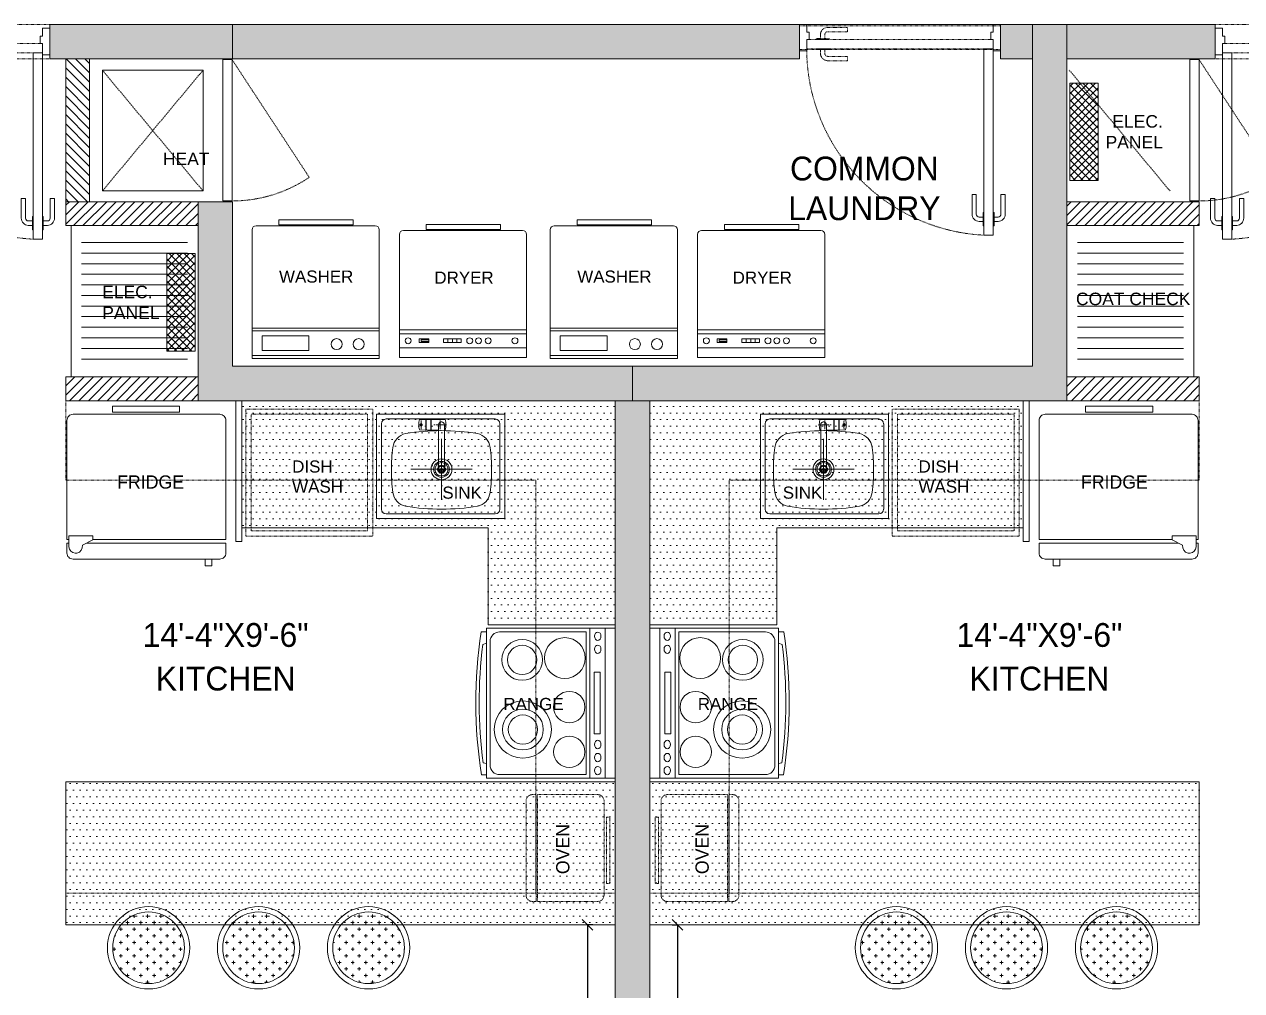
# Model space of a CAD drawing. Header units: inches. Extents: x 18646 to 39869, y 2287 to 7833.
# Drawn here: x 22294.9 to 22524.7, y 3970.6 to 4153.1 of the extents above; entities that cross this region are included whole.
import ezdxf

# ---------------------------------------------------------------- set-up
doc = ezdxf.new("R2010")
doc.units = ezdxf.units.IN
doc.header["$LTSCALE"] = 1.5
doc.header["$MEASUREMENT"] = 0
doc.header["$PDMODE"] = 3
doc.header["$PDSIZE"] = 4
doc.linetypes.add('HIDDEN', pattern=[0.375, 0.25, -0.125])
for name, color, linetype in [('A-WALL', 4, 'Continuous'), ('A-WALL-EXTR', 2, 'Continuous'), ('I-FNSH-DIMS', 7, 'Continuous'), ('I-FURN', 7, 'Continuous'), ('I-Furn Text', 7, 'Continuous'), ('TTEXT', 7, 'Continuous')]:
    doc.layers.add(name, color=color, linetype=linetype)
for name, color, linetype, lineweight in [('I-DOOR', 6, 'Continuous', 20), ('I-FIXTURE', 7, 'Continuous', 5), ('l-FIXTURE', 7, 'Continuous', 5)]:
    doc.layers.add(name, color=color, linetype=linetype, lineweight=lineweight)
doc.styles.add('1 by 8 new', font='GOTHIC.TTF', dxfattribs={"height": 4.5})
doc.styles.add('3 by 16', font='GOTHIC.TTF', dxfattribs={"height": 4})
doc.styles.add('A-ARCH-B01FL$0$Annotative', font='arial.ttf')
doc.dimstyles.new('3 by 16', dxfattribs={"dimtxt": 4, "dimasz": 2, "dimexe": 0.18, "dimexo": 0.0625, "dimgap": 0.09, "dimtad": 0, "dimtoh": 1, "dimdec": 0, "dimzin": 0, "dimdsep": 46, "dimlunit": 4, "dimtxsty": '3 by 16', "dimblk": 'OBLIQUE', "dimcen": 0.09, "dimclrd": 256, "dimclrt": 256, "dimadec": 0, "dimazin": 0, "dimtfac": 1, "dimtdec": 0, "dimtofl": 0, "dimtmove": 0, "dimatfit": 3, "dimldrblk": 'OBLIQUE', "dimfxl": 1, "dimfxlon": 1, "dimtolj": 1, "dimtzin": 0, "dimlwd": -1, "dimarcsym": 0})
pattern_1 = [(360, (21639.8196, 8333.911), (5e-16, 2), [])]
pattern_2 = [(0, (18048.5639, 3477.2102), (0.625, 1.25), [0, -1.25])]
pattern_3 = [(0, (18051.8749, 3477.2102), (0.625, 1.25), [0, -1.25])]
pattern_4 = [(0, (2045.3332, 2212.2083), (1.25, 1.25), [0.625, -1.875]), (90, (2045.6457, 2211.8958), (-1.25, 1.25), [0.625, -1.875])]
pattern_5 = [(225, (3306.2048, -44.25), (0.88388348, -0.88388348), [])]
pattern_6 = [(225, (3306.2048, -11.1673), (0.88388348, -0.88388348), [])]

# ---------------------------------------------------------------- blocks, each defined once
blk = doc.blocks.new('D2')
at = {"layer": 'A-WALL-EXTR', "color": 8, "linetype": 'HIDDEN', "lineweight": 5, "ltscale": 0.1, "transparency": 33554636}
for points in [[(0.35, 32.35), (0.35, 34.84), (0.2, 34.84), (0.2, 32.35)], [(2.1, 1.39), (2.1, 36.61), (0.35, 36.61), (0.35, 1.39)], [(2.1, 32.35), (2.1, 34.84), (2.25, 34.84), (2.25, 32.35)]]:
    blk.add_lwpolyline(points, close=True, dxfattribs=at)
for points in [[(0.2, 33.19), (-0.58, 33.19, 0.414214), (-1.1, 32.67), (-1.1, 28.92), (-1.92, 28.92), (-1.92, 32.67, -0.414214), (-0.58, 34), (0.2, 34)], [(2.25, 33.19), (3.02, 33.19, -0.414214), (3.54, 32.67), (3.54, 28.92), (4.36, 28.92), (4.36, 32.67, 0.414214), (3.02, 34), (2.25, 34)]]:
    blk.add_lwpolyline(points, format="xyb", dxfattribs=at)
blk.add_arc((2.07, 1.31), 35.3, 2.9704, 89.9487, dxfattribs=at)
at = {"layer": 'I-DOOR', "color": 6, "lineweight": 5, "transparency": 33554636}
for points in [[(0.35, 36.61), (0.35, 36.14), (-1.01, 36.14), (-1.01, 36.61), (-2.5, 36.61), (-2.5, 38), (2.5, 38), (2.5, 36.61)], [(2.1, 1.39), (37.31, 1.39), (37.31, 3.14), (2.1, 3.14)], [(33.05, 3.14), (35.54, 3.14), (35.54, 3.29), (33.05, 3.29)], [(0.35, 1.39), (0.35, 1.86), (-1.01, 1.86), (-1.01, 1.39), (-2.5, 1.39), (-2.5, 0), (2.5, 0), (2.5, 1.39)], [(33.05, 1.39), (35.54, 1.39), (35.54, 1.24), (33.05, 1.24)]]:
    blk.add_lwpolyline(points, close=True, dxfattribs=at)
for points in [[(33.89, 3.29), (33.89, 4.07, 0.414214), (33.37, 4.59), (29.63, 4.59), (29.63, 5.4), (33.37, 5.4, -0.414214), (34.71, 4.07), (34.71, 3.29)], [(33.89, 1.24), (33.89, 0.46, -0.414214), (33.37, -0.05), (29.63, -0.05), (29.63, -0.87), (33.37, -0.87, 0.414214), (34.71, 0.46), (34.71, 1.24)]]:
    blk.add_lwpolyline(points, format="xyb", dxfattribs=at)
blk = doc.blocks.new('range')
at = {"layer": 'I-FIXTURE', "lineweight": 5}
for points in [[(-15, 0), (15, 0), (15, -2.04), (-15, -2.04)], [(-15, -2.04), (15, -2.04), (15, -5.11), (-15, -5.11)], [(-15, -25.76), (15, -25.76), (15, -5.11), (-15, -5.11)]]:
    blk.add_lwpolyline(points, close=True, dxfattribs=at)
at = {"layer": 'I-FIXTURE', "color": 8, "lineweight": 5}
blk.add_lwpolyline([(-6.21, -3.03), (6.11, -3.03), (6.11, -4.23), (-6.21, -4.23)], close=True, dxfattribs=at)
at = {"layer": 'I-FIXTURE', "lineweight": 5}
blk.add_lwpolyline([(-12.36, -25.02), (12.36, -25.02, 0.414214), (14.26, -23.12), (14.26, -5.85), (-14.26, -5.85), (-14.26, -23.12, 0.414214)], format="xyb", close=True, dxfattribs=at)
for points in [[(-14.26, -25.76), (-14.27, -26.83, 0.076117), (14.3, -26.74, -0.006797), (14.3, -25.76, -1.314356)], [(-12, -25.76), (-11.78, -26.49, 0.063439), (11.91, -26.41), (12.07, -25.76)]]:
    blk.add_lwpolyline(points, format="xyb", dxfattribs=at)
at = {"layer": 'I-FIXTURE', "color": 8, "lineweight": 5}
for centre, radius in [((-9.04, -10.08), 4.08), ((0.76, -9.2), 3.14), ((9.71, -9.2), 3.14), ((-8.68, -18.61), 4.08), ((5.25, -18.47), 5.72), ((5.25, -18.47), 4.08), ((-8.68, -18.61), 2.93), ((5.25, -18.47), 2.93)]:
    blk.add_circle(centre, radius, dxfattribs=at)
for centre in [(-13.41, -3.51), (-10.81, -3.51)]:
    blk.add_ellipse(centre, major_axis=(-0.834, 0), ratio=0.773413, dxfattribs=at)
at = {"layer": 'I-FIXTURE', "color": 8, "lineweight": 5, "extrusion": (0, 0, -1)}
for centre in [(8.24, -3.51), (10.84, -3.51), (13.45, -3.51)]:
    blk.add_ellipse(centre, major_axis=(0.834, 0), ratio=0.773413, dxfattribs=at)
blk = doc.blocks.new('_Oblique')
at = {"color": 0, "linetype": 'ByBlock', "lineweight": -2}
blk.add_line((-0.5, -0.5), (0.5, 0.5), dxfattribs=at)
blk = doc.blocks.new('*D146')
at = {"layer": 'Defpoints', "color": 0, "lineweight": 5, "transparency": 16777216}
for p in [(22401.25, 3983.04), (22406.48, 3983.04), (22406.48, 3847.62)]:
    blk.add_point(p, dxfattribs=at)
at = {"layer": 'I-FNSH-DIMS', "color": 0, "lineweight": -2, "transparency": 16777216}
for p, q in [((22402.25, 3983.04), (22401.07, 3983.04)), ((22402.25, 3847.62), (22401.07, 3847.62))]:
    blk.add_line(p, q, dxfattribs=at)
at = {"layer": 'I-FNSH-DIMS', "transparency": 16777216}
for p, q in [((22401.25, 3983.04), (22401.25, 3921.93)), ((22401.25, 3847.62), (22401.25, 3908.74))]:
    blk.add_line(p, q, dxfattribs=at)
at = {"layer": 'I-FNSH-DIMS', "transparency": 16777216, "xscale": 2, "yscale": 2, "zscale": 2}
for p, rotation in [((22401.25, 3983.04), 90), ((22401.25, 3847.62), 270)]:
    blk.add_blockref('_Oblique', p, dxfattribs=dict(at, rotation=rotation))
at = {"layer": 'I-FNSH-DIMS', "lineweight": 5, "transparency": 16777216, "insert": (22401.25, 3915.33), "char_height": 4, "attachment_point": 5, "rotation": 90, "style": '3 by 16'}
blk.add_mtext('\\A1;11\'-3"', dxfattribs=at)
blk = doc.blocks.new('*D150')
at = {"layer": 'Defpoints', "color": 0, "lineweight": 5, "transparency": 16777216}
for p in [(22412.98, 3983.04), (22418.21, 3983.04), (22412.98, 3847.62)]:
    blk.add_point(p, dxfattribs=at)
at = {"layer": 'I-FNSH-DIMS', "color": 0, "lineweight": -2, "transparency": 16777216}
for p, q in [((22417.21, 3983.04), (22418.39, 3983.04)), ((22417.21, 3847.62), (22418.39, 3847.62))]:
    blk.add_line(p, q, dxfattribs=at)
at = {"layer": 'I-FNSH-DIMS', "transparency": 16777216}
for p, q in [((22418.21, 3983.04), (22418.21, 3921.93)), ((22418.21, 3847.62), (22418.21, 3908.74))]:
    blk.add_line(p, q, dxfattribs=at)
at = {"layer": 'I-FNSH-DIMS', "transparency": 16777216, "xscale": 2, "yscale": 2, "zscale": 2}
for p, rotation in [((22418.21, 3983.04), 90), ((22418.21, 3847.62), 270)]:
    blk.add_blockref('_Oblique', p, dxfattribs=dict(at, rotation=rotation))
at = {"layer": 'I-FNSH-DIMS', "lineweight": 5, "transparency": 16777216, "insert": (22418.21, 3915.33), "char_height": 4, "attachment_point": 5, "rotation": 90, "style": '3 by 16'}
blk.add_mtext('\\A1;11\'-3"', dxfattribs=at)
blk = doc.blocks.new('ws')
at = {"layer": 'l-FIXTURE', "lineweight": 5}
for p, q in [((-12, -24.29), (-12, 0)), ((-12, 0), (12, 0)), ((12, 0), (12, -24.29)), ((-12, -0.52), (12, -0.52)), ((-10.12, -1.48), (-1.25, -1.48)), ((-10.12, -4.26), (-10.12, -1.48)), ((-1.25, -1.48), (-1.25, -4.26)), ((-1.25, -4.26), (-10.12, -4.26)), ((-12, -5.22), (12, -5.22)), ((-12, -5.74), (12, -5.74)), ((-11.25, -25.04), (11.25, -25.04))]:
    blk.add_line(p, q, dxfattribs=at)
blk.add_lwpolyline([(-6.93, -25.23), (7.11, -25.23), (7.11, -26.18), (-6.93, -26.18)], close=True, dxfattribs=at)
for centre in [(3.97, -2.69), (8.14, -2.69)]:
    blk.add_circle(centre, 1.04, dxfattribs=at)
for centre, start, end in [((-11.25, -24.29), 180, 270), ((11.25, -24.29), 270, 0)]:
    blk.add_arc(centre, 0.751, start, end, dxfattribs=at)
blk = doc.blocks.new('dr')
at = {"layer": 'l-FIXTURE', "lineweight": 5}
for p, q in [((-12, 0), (-12, -23.25)), ((-12, 0), (12, 0)), ((12, 0), (12, -23.25)), ((-12, -1.84), (12, -1.84)), ((-12, -4.47), (12, -4.47)), ((-7.91, -3.35), (-7.91, -3)), ((-7.91, -3), (-6.46, -3)), ((-6.46, -3.35), (-7.91, -3.35)), ((-6.46, -3), (-6.46, -3.35)), ((-3.65, -3.54), (-3.65, -2.81)), ((-3.65, -2.81), (-0.35, -2.81)), ((-0.35, -3.54), (-3.65, -3.54)), ((-2.84, -3.54), (-2.84, -2.81)), ((-1.97, -3.54), (-1.97, -2.81)), ((-1.16, -3.54), (-1.16, -2.81)), ((-0.35, -2.81), (-0.35, -3.54)), ((-12, -5.22), (12, -5.22)), ((-11.25, -24), (11.25, -24))]:
    blk.add_line(p, q, dxfattribs=at)
for points in [[(-8.29, -2.81), (-6.46, -2.81), (-6.46, -3.54), (-8.29, -3.54)], [(-6.93, -24.18), (7.11, -24.18), (7.11, -25.14), (-6.93, -25.14)]]:
    blk.add_lwpolyline(points, close=True, dxfattribs=at)
for centre in [(-10.35, -3.15), (1.27, -3.15), (2.94, -3.15), (4.76, -3.15), (9.82, -3.15)]:
    blk.add_circle(centre, 0.563, dxfattribs=at)
for centre, start, end in [((-11.25, -23.25), 180, 270), ((11.25, -23.25), 270, 0)]:
    blk.add_arc(centre, 0.751, start, end, dxfattribs=at)

msp = doc.modelspace()

# ---------------------------------------------------------------- hatches: boundary and pattern name
at = {"layer": 'A-WALL', "lineweight": 5, "transparency": 33554636}
h = msp.add_hatch(color=8, dxfattribs=at)
h.dxf.hatch_style = 1
h.paths.add_polyline_path([(22334.23, 4146.62), (22299.73, 4146.62), (22299.73, 4153.12), (22334.23, 4153.12)])
h = msp.add_hatch(color=8, dxfattribs=at)
h.dxf.hatch_style = 1
h.paths.add_polyline_path([(22441.23, 4146.62), (22334.23, 4146.62), (22334.23, 4153.12), (22441.23, 4153.12)])
h = msp.add_hatch(color=8, dxfattribs=at)
h.dxf.hatch_style = 1
h.paths.add_polyline_path([(22409.73, 4082.04), (22491.73, 4082.04), (22491.73, 4153.12), (22485.23, 4153.12), (22485.23, 4146.62), (22485.23, 4088.54), (22409.73, 4088.54)])
h = msp.add_hatch(color=8, dxfattribs=at)
h.dxf.hatch_style = 1
h.paths.add_polyline_path([(22485.23, 4146.62), (22479.23, 4146.62), (22479.23, 4153.12), (22485.23, 4153.12)])
h = msp.add_hatch(color=8, dxfattribs=at)
h.dxf.hatch_style = 1
h.paths.add_polyline_path([(22491.73, 4146.62), (22519.73, 4146.62), (22519.73, 4153.12), (22491.73, 4153.12)])
h = msp.add_hatch(dxfattribs=at)
h.set_pattern_fill('ANSI31', color=8, scale=10, angle=90)
h.set_pattern_definition([(135, (18143.3594, 23141.152), (-0.88388348, -0.88388348), [])])
h.paths.add_polyline_path([(22307.23, 4119.62), (22302.73, 4119.62), (22302.73, 4146.62), (22307.23, 4146.62)])
h = msp.add_hatch(dxfattribs=at)
h.set_pattern_fill('ANSI31', color=8, scale=10, angle=180)
h.set_pattern_definition(pattern_5)
h.paths.add_polyline_path([(22327.73, 4119.62), (22327.73, 4115.12), (22302.73, 4115.12), (22302.73, 4119.62)])
h = msp.add_hatch(color=8, dxfattribs=at)
h.dxf.hatch_style = 1
h.paths.add_polyline_path([(22409.73, 4082.04), (22327.73, 4082.04), (22327.73, 4119.62), (22334.23, 4119.62), (22334.23, 4113.12), (22334.23, 4088.54), (22409.73, 4088.54)])
h = msp.add_hatch(dxfattribs=at)
h.set_pattern_fill('ANSI31', color=8, scale=10, angle=180)
h.set_pattern_definition(pattern_5)
h.paths.add_polyline_path([(22491.73, 4119.62), (22491.73, 4115.12), (22516.73, 4115.12), (22516.73, 4119.62)])
h = msp.add_hatch(dxfattribs=at)
h.set_pattern_fill('ANSI31', color=8, scale=10, angle=180)
h.set_pattern_definition(pattern_6)
h.paths.add_polyline_path([(22327.73, 4082.04), (22327.73, 4086.54), (22302.73, 4086.54), (22302.73, 4082.04)])
h = msp.add_hatch(dxfattribs=at)
h.set_pattern_fill('ANSI31', color=8, scale=10, angle=180)
h.set_pattern_definition(pattern_6)
h.paths.add_polyline_path([(22491.73, 4082.04), (22491.73, 4086.54), (22516.73, 4086.54), (22516.73, 4082.04)])
h = msp.add_hatch(color=8, dxfattribs=at)
h.dxf.hatch_style = 1
h.paths.add_polyline_path([(22406.48, 3847.62), (22412.98, 3847.62), (22412.98, 4082.04), (22406.48, 4082.04)])
h = msp.add_hatch(color=8, dxfattribs=at)
h.dxf.hatch_style = 1
h.paths.add_polyline_path([(22412.98, 3847.62), (22406.48, 3847.62), (22406.48, 4082.04), (22412.98, 4082.04)])
at = {"layer": 'A-WALL-EXTR', "linetype": 'HIDDEN', "lineweight": 5, "ltscale": 0.1, "transparency": 33554636}
h = msp.add_hatch(dxfattribs=at)
h.set_pattern_fill('_USER', color=8, angle=45, double=1, pattern_type=0)
h.set_pattern_definition([(45, (19641.3858, 3517.8824), (-0.70710678, 0.70710678), []), (135, (19641.3858, 3517.8824), (-0.70710678, -0.70710678), [])])
h.paths.add_polyline_path([(22497.65, 4142.04), (22492.29, 4142.04), (22492.29, 4123.64), (22497.65, 4123.64)])
h = msp.add_hatch(dxfattribs=at)
h.set_pattern_fill('_USER', color=8, angle=45, double=1, pattern_type=0)
h.set_pattern_definition([(45, (19641.3858, 3485.66), (-0.70710678, 0.70710678), []), (135, (19641.3858, 3485.66), (-0.70710678, -0.70710678), [])])
h.paths.add_polyline_path([(22321.81, 4109.81), (22327.18, 4109.81), (22327.18, 4091.42), (22321.81, 4091.42)])
at = {"layer": 'I-DOOR', "lineweight": 5, "transparency": 33554636}
h = msp.add_hatch(dxfattribs=at)
h.set_pattern_fill('CROSS', color=8, scale=5)
h.set_pattern_definition(pattern_4)
edge = h.paths.add_edge_path()
edge.add_arc((22318.36, 3978.71), 6.77, 0, 360)
h = msp.add_hatch(dxfattribs=at)
h.set_pattern_fill('CROSS', color=8, scale=5)
h.set_pattern_definition(pattern_4)
edge = h.paths.add_edge_path()
edge.add_arc((22339.13, 3978.71), 6.77, 0, 360)
h = msp.add_hatch(dxfattribs=at)
h.set_pattern_fill('CROSS', color=8, scale=5)
h.set_pattern_definition(pattern_4)
edge = h.paths.add_edge_path()
edge.add_arc((22359.9, 3978.71), 6.77, 0, 360)
h = msp.add_hatch(dxfattribs=at)
h.set_pattern_fill('CROSS', color=8, scale=5)
h.set_pattern_definition(pattern_4)
edge = h.paths.add_edge_path()
edge.add_arc((22459.56, 3978.71), 6.77, 0, 360)
h = msp.add_hatch(dxfattribs=at)
h.set_pattern_fill('CROSS', color=8, scale=5)
h.set_pattern_definition(pattern_4)
edge = h.paths.add_edge_path()
edge.add_arc((22480.34, 3978.71), 6.77, 0, 360)
h = msp.add_hatch(dxfattribs=at)
h.set_pattern_fill('CROSS', color=8, scale=5)
h.set_pattern_definition(pattern_4)
edge = h.paths.add_edge_path()
edge.add_arc((22501.11, 3978.71), 6.77, 0, 360)
at = {"layer": 'I-FURN', "lineweight": 5, "transparency": 33554636}
h = msp.add_hatch(dxfattribs=at)
h.set_pattern_fill('_USER', color=8, scale=2, pattern_type=0)
h.set_pattern_definition(pattern_1)
h.paths.add_polyline_path([(22325.73, 4113.84), (22325.73, 4088.12), (22305.73, 4088.12), (22305.73, 4113.84)])
h = msp.add_hatch(dxfattribs=at)
h.set_pattern_fill('_USER', color=8, scale=2, pattern_type=0)
h.set_pattern_definition(pattern_1)
h.paths.add_polyline_path([(22493.73, 4113.84), (22493.73, 4088.12), (22513.73, 4088.12), (22513.73, 4113.84)])
h = msp.add_hatch(dxfattribs=at)
h.set_pattern_fill('DOTS', color=252, scale=20, double=1)
h.set_pattern_definition(pattern_3)
h.paths.add_polyline_path([(22335.99, 4058.04), (22382.48, 4058.04), (22382.48, 4039.73), (22406.48, 4039.73), (22406.48, 4082.04), (22335.99, 4082.04)])
h = msp.add_hatch(dxfattribs=at)
h.set_pattern_fill('DOTS', color=252, scale=20, double=1)
h.set_pattern_definition(pattern_3)
h.paths.add_polyline_path([(22483.48, 4058.04), (22436.98, 4058.04), (22436.98, 4039.73), (22412.98, 4039.73), (22412.98, 4082.04), (22483.48, 4082.04)])
h = msp.add_hatch(dxfattribs=at)
h.set_pattern_fill('DOTS', color=252, scale=20, double=1)
h.set_pattern_definition(pattern_2)
h.paths.add_polyline_path([(22406.48, 4010.04), (22382.48, 4010.04), (22302.73, 4010.04), (22302.73, 3983.04), (22406.48, 3983.04)])
h = msp.add_hatch(dxfattribs=at)
h.set_pattern_fill('DOTS', color=252, scale=20, double=1)
h.set_pattern_definition(pattern_2)
h.paths.add_polyline_path([(22412.98, 4010.04), (22436.98, 4010.04), (22516.73, 4010.04), (22516.73, 3983.04), (22412.98, 3983.04)])

# ---------------------------------------------------------------- linework, layer by layer
at = {"layer": 'A-WALL', "lineweight": 5, "transparency": 33554636}
for points in [[(22334.23, 4146.62), (22299.73, 4146.62), (22299.73, 4153.12), (22334.23, 4153.12)], [(22441.23, 4146.62), (22334.23, 4146.62), (22334.23, 4153.12), (22441.23, 4153.12)], [(22485.23, 4146.62), (22479.23, 4146.62), (22479.23, 4153.12), (22485.23, 4153.12)], [(22491.73, 4146.62), (22519.73, 4146.62), (22519.73, 4153.12), (22491.73, 4153.12)], [(22307.23, 4119.62), (22302.73, 4119.62), (22302.73, 4146.62), (22307.23, 4146.62)], [(22327.73, 4119.62), (22327.73, 4115.12), (22302.73, 4115.12), (22302.73, 4119.62)], [(22491.73, 4119.62), (22491.73, 4115.12), (22516.73, 4115.12), (22516.73, 4119.62)], [(22327.73, 4082.04), (22327.73, 4086.54), (22302.73, 4086.54), (22302.73, 4082.04)], [(22491.73, 4082.04), (22491.73, 4086.54), (22516.73, 4086.54), (22516.73, 4082.04)], [(22406.48, 3847.62), (22412.98, 3847.62), (22412.98, 4082.04), (22406.48, 4082.04)], [(22412.98, 3847.62), (22406.48, 3847.62), (22406.48, 4082.04), (22412.98, 4082.04)]]:
    msp.add_lwpolyline(points, close=True, dxfattribs=at)
for points in [[(22409.73, 4082.04), (22491.73, 4082.04), (22491.73, 4153.12), (22485.23, 4153.12), (22485.23, 4146.62), (22485.23, 4146.62), (22485.23, 4088.54), (22409.73, 4088.54), (22409.73, 4082.04)], [(22409.73, 4082.04), (22327.73, 4082.04), (22327.73, 4119.62), (22334.23, 4119.62), (22334.23, 4113.12), (22334.23, 4113.12), (22334.23, 4088.54), (22409.73, 4088.54), (22409.73, 4082.04)]]:
    msp.add_lwpolyline(points, dxfattribs=at)
at = {"layer": 'A-WALL-EXTR', "color": 8, "linetype": 'HIDDEN', "lineweight": 5, "ltscale": 0.1, "transparency": 33554636}
for p, q in [((22328.65, 4144.46), (22309.64, 4121.65)), ((22309.64, 4144.46), (22328.65, 4121.65)), ((22492.2, 4144.46), (22511.21, 4121.65)), ((22302.73, 3989.04), (22406.48, 3989.04)), ((22516.73, 3989.04), (22412.98, 3989.04))]:
    msp.add_line(p, q, dxfattribs=at)
for points in [[(22299.73, 4146.62), (22261.73, 4146.62), (22261.73, 4153.12), (22299.73, 4153.12)], [(22519.73, 4146.62), (22557.73, 4146.62), (22557.73, 4153.12), (22519.73, 4153.12)], [(22479.23, 4148.37), (22441.23, 4148.37), (22441.23, 4152.87), (22479.23, 4152.87)], [(22404.83, 4003.39), (22405.47, 4003.39), (22405.47, 3990.85), (22404.83, 3990.85)], [(22414.64, 4003.39), (22413.99, 4003.39), (22413.99, 3990.85), (22414.64, 3990.85)]]:
    msp.add_lwpolyline(points, close=True, dxfattribs=at)
for points in [[(22334.12, 4146.47), (22348.7, 4124.23, -0.149888), (22334.12, 4119.76, -1.014959)], [(22516.69, 4146.47), (22531.26, 4124.23, -0.149888), (22516.69, 4119.76, -1.014959)]]:
    msp.add_lwpolyline(points, format="xyb", dxfattribs=at)
for points in [[(22302.73, 4082.04), (22302.73, 4067.04), (22391.48, 4067.04), (22391.48, 3989.04)], [(22516.73, 4082.04), (22516.73, 4067.04), (22427.98, 4067.04), (22427.98, 3989.04)]]:
    msp.add_lwpolyline(points, dxfattribs=at)
at = {"layer": 'A-WALL-EXTR', "color": 8, "linetype": 'HIDDEN', "lineweight": 5, "ltscale": 0.1, "transparency": 33554636, "elevation": 0}
for points in [[(22336.71, 4056.47), (22336.71, 4080.47), (22360.71, 4080.47), (22360.71, 4056.47)], [(22337.71, 4057.47), (22337.71, 4079.47), (22359.71, 4079.47), (22359.71, 4057.47)], [(22482.76, 4056.47), (22482.76, 4080.47), (22458.76, 4080.47), (22458.76, 4056.47)], [(22481.76, 4057.47), (22481.76, 4079.47), (22459.76, 4079.47), (22459.76, 4057.47)]]:
    msp.add_lwpolyline(points, close=True, dxfattribs=at)
at = {"layer": 'A-WALL-EXTR', "color": 8, "linetype": 'HIDDEN', "lineweight": 5, "ltscale": 0.1, "transparency": 33554636}
for points in [[(22391.53, 4007.64), (22390.84, 4007.64, 0.414214), (22389.64, 4006.44), (22389.64, 3988.65, 0.414214), (22390.84, 3987.45), (22391.53, 3987.45)], [(22403.15, 4007.64), (22391.8, 4007.64), (22391.8, 3987.45), (22403.15, 3987.45, 0.414214), (22404.35, 3988.65), (22404.35, 4006.44, 0.414214)], [(22416.32, 4007.64), (22427.66, 4007.64), (22427.66, 3987.45), (22416.32, 3987.45, -0.414214), (22415.12, 3988.65), (22415.12, 4006.44, -0.414214)], [(22427.93, 4007.64), (22428.63, 4007.64, -0.414214), (22429.83, 4006.44), (22429.83, 3988.65, -0.414214), (22428.63, 3987.45), (22427.93, 3987.45)]]:
    msp.add_lwpolyline(points, format="xyb", close=True, dxfattribs=at)
at = {"layer": 'I-DOOR', "lineweight": 5, "transparency": 33554636}
for points in [[(22332.37, 4119.76), (22332.37, 4146.47), (22334.12, 4146.47), (22334.12, 4119.76)], [(22514.94, 4119.76), (22514.94, 4146.47), (22516.69, 4146.47), (22516.69, 4119.76)]]:
    msp.add_lwpolyline(points, close=True, dxfattribs=at)
at = {"layer": 'I-DOOR', "color": 8, "lineweight": 5, "transparency": 33554636}
for centre in [(22318.36, 3978.71), (22339.13, 3978.71), (22359.9, 3978.71), (22459.56, 3978.71), (22480.34, 3978.71), (22501.11, 3978.71)]:
    msp.add_circle(centre, 6.77, dxfattribs=at)
at = {"layer": 'I-FIXTURE', "lineweight": 5, "transparency": 33554636, "elevation": 0}
for points in [[(22324.21, 4079.9), (22324.21, 4081.03), (22311.53, 4081.03), (22311.53, 4079.9)], [(22495.26, 4079.9), (22495.26, 4081.03), (22507.94, 4081.03), (22507.94, 4079.9)]]:
    msp.add_lwpolyline(points, close=True, dxfattribs=at)
at = {"layer": 'I-FNSH-DIMS', "lineweight": 5, "transparency": 33554636}
for points in [[(22441.23, 4153.12), (22485.23, 4153.12)], [(22485.23, 4153.12), (22485.23, 4088.54)], [(22354.73, 4088.54), (22485.23, 4088.54)]]:
    msp.add_lwpolyline(points, dxfattribs=at)
at = {"layer": 'I-FURN', "lineweight": 5, "transparency": 33554636}
for p, q in [((22303.33, 4056.53, 0), (22307.87, 4056.53, 0)), ((22303.33, 4054.46, 0), (22303.33, 4056.53, 0)), ((22307.87, 4056.53, 0), (22307.87, 4055.74, 0)), ((22516.14, 4056.53, 0), (22511.6, 4056.53, 0)), ((22511.6, 4056.53, 0), (22511.6, 4055.74, 0)), ((22516.14, 4054.46, 0), (22516.14, 4056.53, 0)), ((22307.87, 4055.74, 0), (22305.88, 4054.76, 0)), ((22511.6, 4055.74, 0), (22513.59, 4054.76, 0)), ((22304.84, 4053.26, 0), (22304.48, 4053.25, 0)), ((22514.63, 4053.26, 0), (22514.99, 4053.25, 0))]:
    msp.add_line(p, q, dxfattribs=at)
for points in [[(22328.65, 4144.46), (22309.64, 4144.46), (22309.64, 4121.65), (22328.65, 4121.65)], [(22497.65, 4142.04), (22492.29, 4142.04), (22492.29, 4123.64), (22497.65, 4123.64)], [(22327.73, 4115.12), (22327.73, 4086.54), (22303.73, 4086.54), (22303.73, 4115.12)], [(22491.73, 4115.12), (22491.73, 4086.54), (22515.73, 4086.54), (22515.73, 4115.12)], [(22321.81, 4109.81), (22327.18, 4109.81), (22327.18, 4091.42), (22321.81, 4091.42)], [(22334.83, 4082.04), (22335.99, 4082.04), (22335.99, 4055.44), (22334.83, 4055.44)], [(22484.64, 4082.04), (22483.48, 4082.04), (22483.48, 4055.44), (22484.64, 4055.44)], [(22385.6, 4059.76), (22385.6, 4079.48), (22361.42, 4079.48), (22361.42, 4059.76)], [(22433.87, 4059.76), (22433.87, 4079.48), (22458.05, 4079.48), (22458.05, 4059.76)], [(22406.48, 4010.04), (22406.48, 4010.04), (22382.48, 4010.04), (22382.48, 4010.04), (22302.73, 4010.04), (22302.73, 3983.04), (22406.48, 3983.04)], [(22412.98, 4010.04), (22412.98, 4010.04), (22436.98, 4010.04), (22436.98, 4010.04), (22516.73, 4010.04), (22516.73, 3983.04), (22412.98, 3983.04)]]:
    msp.add_lwpolyline(points, close=True, dxfattribs=at)
for points in [[(22335.99, 4058.04), (22382.48, 4058.04), (22382.48, 4039.73), (22406.48, 4039.73), (22406.48, 4082.04), (22335.99, 4082.04), (22335.99, 4058.04)], [(22483.48, 4058.04), (22436.98, 4058.04), (22436.98, 4039.73), (22412.98, 4039.73), (22412.98, 4082.04), (22483.48, 4082.04), (22483.48, 4058.04)]]:
    msp.add_lwpolyline(points, dxfattribs=at)
at = {"layer": 'I-FURN', "lineweight": 5, "transparency": 33554636, "elevation": 0}
for points in [[(22303.33, 4055.85), (22302.95, 4055.85), (22302.95, 4078.32, -0.414214), (22304.1, 4079.47), (22331.81, 4079.47, -0.414214), (22332.95, 4078.32), (22332.95, 4055.85), (22332.95, 4055.85)], [(22516.14, 4055.85), (22516.51, 4055.85), (22516.51, 4078.32, 0.414214), (22515.37, 4079.47), (22487.66, 4079.47, 0.414214), (22486.51, 4078.32), (22486.51, 4055.85), (22486.51, 4055.85)], [(22303.33, 4055.15), (22302.95, 4055.15), (22302.95, 4053.27, 0.414214), (22304.1, 4052.12), (22331.81, 4052.12, 0.414214), (22332.95, 4053.27), (22332.95, 4055.15), (22332.95, 4055.15)], [(22516.14, 4055.15), (22516.51, 4055.15), (22516.51, 4053.27, -0.414214), (22515.37, 4052.12), (22487.66, 4052.12, -0.414214), (22486.51, 4053.27), (22486.51, 4055.15), (22486.51, 4055.15)]]:
    msp.add_lwpolyline(points, format="xyb", dxfattribs=at)
for points in [[(22332.95, 4055.15), (22306.66, 4055.15)], [(22332.95, 4055.85), (22307.87, 4055.85)], [(22486.51, 4055.85), (22511.6, 4055.85)], [(22486.51, 4055.15), (22512.8, 4055.15)]]:
    msp.add_lwpolyline(points, dxfattribs=at)
for points in [[(22329.03, 4050.87), (22329.03, 4052.12), (22330.3, 4052.12), (22330.3, 4050.87)], [(22490.44, 4050.87), (22490.44, 4052.12), (22489.17, 4052.12), (22489.17, 4050.87)]]:
    msp.add_lwpolyline(points, close=True, dxfattribs=at)
at = {"layer": 'I-FURN', "lineweight": 5, "transparency": 33554636}
for centre in [(22318.36, 3978.71), (22339.13, 3978.71), (22359.9, 3978.71), (22459.56, 3978.71), (22480.34, 3978.71), (22501.11, 3978.71)]:
    msp.add_circle(centre, 7.77, dxfattribs=at)
for centre, radius, start, end in [((22304.58, 4054.5, 0), 1.25, 182.0048, 265.1553), ((22304.57, 4054.56, 0), 1.32, 281.5876, 8.8814), ((22514.89, 4054.56, 0), 1.32, 171.1186, 258.4124), ((22514.88, 4054.5, 0), 1.25, 274.8447, 357.9952)]:
    msp.add_arc(centre, radius, start, end, dxfattribs=at)
at = {"layer": 'l-FIXTURE', "lineweight": 5, "transparency": 33554636}
for p, q in [((22361.42, 4079.48), (22385.6, 4079.48)), ((22361.42, 4079.48), (22361.42, 4059.76)), ((22385.6, 4079.48), (22385.6, 4059.76)), ((22458.05, 4079.48), (22433.87, 4079.48)), ((22433.87, 4079.48), (22433.87, 4059.76)), ((22458.05, 4079.48), (22458.05, 4059.76)), ((22362.32, 4077.69), (22362.32, 4061.55)), ((22363.21, 4078.59), (22383.81, 4078.59)), ((22369.53, 4078.48), (22370.6, 4078.49)), ((22370.71, 4078.32), (22370.71, 4078.47)), ((22370.71, 4077.5), (22370.71, 4078.32)), ((22370.71, 4077.49), (22370.71, 4077.5)), ((22370.71, 4076.68), (22370.71, 4077.49)), ((22370.8, 4078.47), (22370.8, 4076.52)), ((22370.82, 4078.49), (22371.68, 4078.5)), ((22371.68, 4078.5), (22371.68, 4076.5)), ((22371.68, 4078.5), (22371.7, 4078.48)), ((22371.7, 4078.48), (22371.7, 4076.52)), ((22371.7, 4076.52), (22371.7, 4078.48)), ((22371.72, 4078.5), (22374.33, 4078.5)), ((22373.13, 4073.5), (22373.13, 4077.5)), ((22374.21, 4077.5), (22374.21, 4073.5)), ((22384.7, 4077.69), (22384.7, 4061.55)), ((22434.76, 4077.69), (22434.76, 4061.55)), ((22456.25, 4078.59), (22435.66, 4078.59)), ((22447.75, 4078.5), (22445.13, 4078.5)), ((22445.26, 4077.5), (22445.26, 4073.5)), ((22446.33, 4073.5), (22446.33, 4077.5)), ((22447.79, 4078.5), (22447.77, 4078.48)), ((22447.77, 4078.48), (22447.77, 4076.52)), ((22447.77, 4076.52), (22447.77, 4078.48)), ((22447.79, 4078.5), (22447.79, 4076.5)), ((22448.64, 4078.49), (22447.79, 4078.5)), ((22448.66, 4078.47), (22448.66, 4076.52)), ((22448.76, 4078.32), (22448.76, 4078.47)), ((22448.76, 4077.5), (22448.76, 4078.32)), ((22448.76, 4077.49), (22448.76, 4077.5)), ((22448.76, 4076.68), (22448.76, 4077.49)), ((22449.94, 4078.48), (22448.87, 4078.49)), ((22457.15, 4077.69), (22457.15, 4061.55)), ((22370.6, 4076.5), (22369.53, 4076.52)), ((22370.71, 4076.53), (22370.71, 4076.68)), ((22371.68, 4076.5), (22370.82, 4076.5)), ((22371.7, 4076.52), (22371.68, 4076.5)), ((22373.13, 4076.5), (22371.72, 4076.5)), ((22374.33, 4076.5), (22374.21, 4076.5)), ((22445.13, 4076.5), (22445.26, 4076.5)), ((22446.33, 4076.5), (22447.75, 4076.5)), ((22447.77, 4076.52), (22447.79, 4076.5)), ((22447.79, 4076.5), (22448.64, 4076.5)), ((22448.76, 4076.53), (22448.76, 4076.68)), ((22448.87, 4076.5), (22449.94, 4076.52)), ((22373.13, 4069.56), (22373.13, 4073.5)), ((22374.21, 4073.5), (22374.21, 4069.56)), ((22445.26, 4073.5), (22445.26, 4069.56)), ((22446.33, 4069.56), (22446.33, 4073.5)), ((22373.13, 4069.4), (22373.13, 4069.56)), ((22373.13, 4069.4), (22373.13, 4069.4)), ((22373.13, 4069.39), (22373.13, 4069.4)), ((22373.13, 4069.14), (22373.13, 4069.39)), ((22373.13, 4069.14), (22373.13, 4069.12)), ((22374.21, 4069.56), (22374.21, 4069.4)), ((22374.21, 4069.4), (22374.21, 4069.4)), ((22374.21, 4069.4), (22374.21, 4069.4)), ((22374.21, 4069.4), (22374.21, 4069.39)), ((22374.21, 4069.14), (22374.21, 4069.39)), ((22374.21, 4069.12), (22374.21, 4069.14)), ((22445.26, 4069.4), (22445.25, 4069.39)), ((22445.25, 4069.14), (22445.25, 4069.39)), ((22445.26, 4069.12), (22445.25, 4069.14)), ((22445.26, 4069.56), (22445.26, 4069.4)), ((22445.26, 4069.4), (22445.26, 4069.4)), ((22445.26, 4069.4), (22445.26, 4069.4)), ((22446.33, 4069.4), (22446.33, 4069.56)), ((22446.33, 4069.4), (22446.33, 4069.4)), ((22446.33, 4069.39), (22446.33, 4069.4)), ((22446.33, 4069.14), (22446.33, 4069.39)), ((22446.33, 4069.14), (22446.33, 4069.12)), ((22361.42, 4059.76), (22385.6, 4059.76)), ((22363.21, 4060.66), (22383.81, 4060.66)), ((22458.05, 4059.76), (22433.87, 4059.76)), ((22456.25, 4060.66), (22435.66, 4060.66))]:
    msp.add_line(p, q, dxfattribs=at)
at = {"layer": 'l-FIXTURE', "color": 8, "lineweight": 5, "transparency": 33554636}
for p, q in [((22369.6, 4077.5), (22369.6, 4077.49)), ((22369.81, 4077.67), (22369.81, 4077.32)), ((22372.46, 4077.5), (22372.25, 4077.5)), ((22372.66, 4077.5), (22374.2, 4077.5)), ((22373.43, 4078.46), (22373.43, 4078.67)), ((22373.43, 4078.27), (22373.43, 4076.73)), ((22374.39, 4077.5), (22374.6, 4077.5)), ((22445.08, 4077.5), (22444.87, 4077.5)), ((22446.81, 4077.5), (22445.27, 4077.5)), ((22446.04, 4078.46), (22446.04, 4078.67)), ((22446.04, 4078.27), (22446.04, 4076.73)), ((22447, 4077.5), (22447.21, 4077.5)), ((22449.66, 4077.67), (22449.66, 4077.32)), ((22449.87, 4077.5), (22449.87, 4077.49)), ((22373.43, 4076.53), (22373.43, 4076.32)), ((22446.04, 4076.53), (22446.04, 4076.32)), ((22373.67, 4063.29), (22373.67, 4074.86)), ((22445.79, 4063.29), (22445.79, 4074.86)), ((22367.89, 4069.08), (22379.45, 4069.08)), ((22451.58, 4069.08), (22440.01, 4069.08))]:
    msp.add_line(p, q, dxfattribs=at)
at = {"layer": 'l-FIXTURE', "lineweight": 5, "transparency": 33554636}
for points in [[(22383.13, 4068.97, -0.035466), (22382.84, 4064.72, -0.319418), (22380.47, 4062.1, -0.039767), (22373.67, 4061.55, -0.039767), (22366.88, 4062.1, -0.319418), (22364.5, 4064.72, -0.035466), (22364.21, 4068.97, -0.035466), (22364.5, 4073.22, -0.319418), (22366.88, 4075.83, -0.039767), (22373.67, 4076.38, -0.039767), (22380.47, 4075.83, -0.319418), (22382.84, 4073.22, -0.035466)], [(22436.34, 4068.97, 0.035466), (22436.62, 4064.72, 0.319418), (22439, 4062.1, 0.039767), (22445.79, 4061.55, 0.039767), (22452.59, 4062.1, 0.319418), (22454.97, 4064.72, 0.035466), (22455.25, 4068.97, 0.035466), (22454.97, 4073.22, 0.319418), (22452.59, 4075.83, 0.039767), (22445.79, 4076.38, 0.039767), (22439, 4075.83, 0.319418), (22436.62, 4073.22, 0.035466)]]:
    msp.add_lwpolyline(points, format="xyb", close=True, dxfattribs=at)
at = {"layer": 'l-FIXTURE', "color": 8, "lineweight": 5, "transparency": 33554636}
for centre, radius in [((22373.67, 4069.08), 1.97), ((22373.67, 4069.08), 1.5), ((22373.67, 4069.08), 1.26), ((22445.79, 4069.08), 1.97), ((22445.79, 4069.08), 1.5), ((22445.79, 4069.08), 1.26), ((22373.02, 4069.23), 0.0925), ((22373.02, 4068.93), 0.0925), ((22373.15, 4069.49), 0.0925), ((22373.15, 4068.66), 0.0925), ((22373.38, 4069.68), 0.0925), ((22373.38, 4068.47), 0.0925), ((22373.67, 4069.08), 0.209), ((22373.67, 4069.75), 0.0925), ((22373.67, 4068.4), 0.0925), ((22373.96, 4069.68), 0.0925), ((22373.96, 4068.47), 0.0925), ((22374.2, 4069.49), 0.0925), ((22374.2, 4068.66), 0.0925), ((22374.33, 4069.23), 0.0925), ((22374.33, 4068.93), 0.0925), ((22445.14, 4069.23), 0.0925), ((22445.14, 4068.93), 0.0925), ((22445.27, 4069.49), 0.0925), ((22445.27, 4068.66), 0.0925), ((22445.5, 4069.68), 0.0925), ((22445.5, 4068.47), 0.0925), ((22445.79, 4069.08), 0.209), ((22445.79, 4069.75), 0.0925), ((22445.79, 4068.4), 0.0925), ((22446.09, 4069.68), 0.0925), ((22446.09, 4068.47), 0.0925), ((22446.32, 4069.49), 0.0925), ((22446.32, 4068.66), 0.0925), ((22446.45, 4069.23), 0.0925), ((22446.45, 4068.93), 0.0925)]:
    msp.add_circle(centre, radius, dxfattribs=at)
at = {"layer": 'l-FIXTURE', "lineweight": 5, "transparency": 33554636}
for centre, radius, start, end in [((22363.21, 4077.69), 0.897, 90, 180), ((22373.23, 4077.5), 3.85, 165.4593, 194.5407), ((22369.53, 4078.46), 0.0192, 91, 165.4593), ((22369.81, 4077.5), 0.192, 89.9998, 180.0009), ((22369.81, 4077.5), 0.192, 179.9992, 270.0004), ((22369.81, 4077.5), 0.173, 89.8989, 179.9893), ((22369.81, 4077.5), 0.173, 180.0109, 270.1009), ((22369.81, 4077.5), 0.192, 359.9992, 90.0004), ((22369.81, 4077.5), 0.173, 0.0109, 90.1009), ((22369.81, 4077.5), 0.173, 269.8989, 359.9893), ((22369.81, 4077.5), 0.192, 269.9998, 0.0009), ((22371.04, 4077.5), 0.962, 104.0519, 110.0534), ((22370.82, 4078.47), 0.0192, 90.5, 180), ((22371.72, 4078.48), 0.0192, 90, 180), ((22373.67, 4077.5), 0.552, 347.3543, 180), ((22373.67, 4077.5), 0.552, 180, 192.3501), ((22373.67, 4077.5), 0.538, 90, 180), ((22373.43, 4077.5), 1.04, 74.3575, 105.6425), ((22373.43, 4077.5), 1.04, 90, 105.6425), ((22373.67, 4077.5), 0.538, 0, 90), ((22374.33, 4078.48), 0.0192, 14.8495, 90), ((22370.64, 4077.5), 3.85, 345.1505, 14.8495), ((22383.81, 4077.69), 0.897, 0, 90), ((22435.66, 4077.69), 0.897, 90, 180), ((22448.83, 4077.5), 3.85, 165.1505, 194.8495), ((22445.13, 4078.48), 0.0192, 90, 165.1505), ((22445.79, 4077.5), 0.552, 0, 192.6457), ((22445.79, 4077.5), 0.538, 90, 180), ((22446.04, 4077.5), 1.04, 74.3575, 105.6425), ((22445.79, 4077.5), 0.538, 0, 90), ((22446.04, 4077.5), 1.04, 74.3575, 90), ((22445.79, 4077.5), 0.552, 347.6499, 0), ((22447.75, 4078.48), 0.0192, 0, 90), ((22448.64, 4078.47), 0.0192, 0, 89.5), ((22448.43, 4077.5), 0.962, 69.9466, 75.9481), ((22449.66, 4077.5), 0.192, 89.9996, 180.0008), ((22449.66, 4077.5), 0.192, 179.9991, 270.0002), ((22449.66, 4077.5), 0.173, 89.8991, 179.9891), ((22449.66, 4077.5), 0.173, 180.0107, 270.1011), ((22449.66, 4077.5), 0.192, 359.9991, 90.0002), ((22449.66, 4077.5), 0.173, 0.0107, 90.1011), ((22449.66, 4077.5), 0.192, 269.9996, 0.0008), ((22449.66, 4077.5), 0.173, 269.8991, 359.9891), ((22449.94, 4078.46), 0.0192, 14.5407, 89), ((22446.24, 4077.5), 3.85, 345.4593, 14.5407), ((22456.25, 4077.69), 0.897, 0, 90), ((22369.53, 4076.54), 0.0192, 194.5407, 269), ((22371.04, 4077.5), 0.962, 249.9466, 255.9481), ((22370.82, 4076.52), 0.0192, 180, 269.5), ((22371.72, 4076.52), 0.0192, 180, 270), ((22374.33, 4076.52), 0.0192, 270, 345.1505), ((22445.13, 4076.52), 0.0192, 194.8495, 270), ((22447.75, 4076.52), 0.0192, 270, 0), ((22448.64, 4076.52), 0.0192, 270.5, 0), ((22448.43, 4077.5), 0.962, 284.0519, 290.0534), ((22449.94, 4076.54), 0.0192, 271, 345.4593), ((22373.67, 4069.15), 0.542, 216.0355, 322.5022), ((22445.79, 4069.15), 0.542, 217.4978, 323.9645), ((22363.21, 4061.55), 0.897, 180, 270), ((22383.81, 4061.55), 0.897, 270, 0), ((22435.66, 4061.55), 0.897, 180, 270), ((22456.25, 4061.55), 0.897, 270, 0)]:
    msp.add_arc(centre, radius, start, end, dxfattribs=at)
at = {"layer": 'l-FIXTURE', "color": 8, "lineweight": 5, "transparency": 33554636}
for centre, radius, start, end in [((22369.81, 4077.5), 0.21, 182.9432, 269.853), ((22351.08, 4078.02), 18.73, 359.037, 0.8703), ((22350.02, 4076.97), 19.79, 359.1788, 0.914), ((22468.39, 4078.02), 18.73, 179.1297, 180.963), ((22449.66, 4077.5), 0.21, 270.147, 357.0568), ((22469.45, 4076.97), 19.79, 179.086, 180.8212)]:
    msp.add_arc(centre, radius, start, end, dxfattribs=at)
at = {"layer": 'l-FIXTURE', "lineweight": 5, "transparency": 33554636, "extrusion": (0, 0, -1)}
for centre, major_axis, ratio, start_param, end_param in [((22373.67, 4069.4), (0.538, 0), 0.984808, 1.570796, 3.139661), ((22373.67, 4069.4), (0, 0.538), 1, 1.570796, 4.712389), ((22373.67, 4069.4), (-0.538, 0), 0.984808, 3.141593, 6.283185), ((22373.67, 4069.39), (0.538, 0), 0.984808, 0.034907, 3.106686), ((22373.67, 4069.14), (-0.538, 0), 0.984808, 5.665855, 6.248279), ((22373.67, 4069.4), (0.538, 0), 0.984808, 0.001931, 1.570796), ((22373.67, 4069.14), (-0.538, 0), 0.984808, 3.176499, 3.784542)]:
    msp.add_ellipse(centre, major_axis=major_axis, ratio=ratio, start_param=start_param, end_param=end_param, dxfattribs=at)
at = {"layer": 'l-FIXTURE', "lineweight": 5, "transparency": 33554636}
for centre, major_axis, ratio, start_param, end_param in [((22445.79, 4069.4), (-0.538, 0), 0.984808, 0.001931, 1.570796), ((22445.79, 4069.4), (0, 0.538), 1, 1.570796, 4.712389), ((22445.79, 4069.4), (0.538, 0), 0.984808, 3.141593, 6.283185), ((22445.79, 4069.39), (-0.538, 0), 0.984808, 0.034907, 3.106686), ((22445.79, 4069.14), (0.538, 0), 0.984808, 3.176499, 3.784542), ((22445.79, 4069.4), (-0.538, 0), 0.984808, 1.570796, 3.139661), ((22445.79, 4069.14), (0.538, 0), 0.984808, 5.665855, 6.248279)]:
    msp.add_ellipse(centre, major_axis=major_axis, ratio=ratio, start_param=start_param, end_param=end_param, dxfattribs=at)
at = {"layer": 'l-FIXTURE', "color": 8, "lineweight": 5, "transparency": 33554636}
for points, knots in [([(22369.61, 4077.5), (22369.61, 4077.5), (22369.61, 4077.5), (22369.61, 4077.5), (22369.6, 4077.5), (22369.6, 4077.5)], [0, 0, 0, 0, 0.5, 0.5, 1, 1, 1, 1]), ([(22369.81, 4077.3), (22369.81, 4077.3), (22369.81, 4077.3), (22369.81, 4077.3), (22369.81, 4077.3), (22369.81, 4077.3), (22369.81, 4077.3), (22369.81, 4077.3), (22369.81, 4077.29), (22369.81, 4077.29), (22369.81, 4077.29)], [0, 0, 0, 0, 0.081156, 0.164731, 0.250282, 0.37037, 0.500271, 0.686955, 0.85418, 1, 1, 1, 1]), ([(22449.66, 4077.3), (22449.66, 4077.3), (22449.66, 4077.3), (22449.66, 4077.3), (22449.66, 4077.3), (22449.66, 4077.3), (22449.66, 4077.3), (22449.66, 4077.3), (22449.66, 4077.29), (22449.66, 4077.29), (22449.66, 4077.29)], [0, 0, 0, 0, 0.081156, 0.164731, 0.250282, 0.37037, 0.500271, 0.686955, 0.85418, 1, 1, 1, 1]), ([(22449.85, 4077.5), (22449.85, 4077.5), (22449.85, 4077.5), (22449.86, 4077.5), (22449.86, 4077.5), (22449.87, 4077.5)], [0, 0, 0, 0, 0.5, 0.5, 1, 1, 1, 1])]:
    msp.add_open_spline(points, degree=3, knots=knots, dxfattribs=at)
at = {"layer": 'l-FIXTURE', "lineweight": 5, "transparency": 33554636}
for points in [[(22370.7, 4078.48), (22370.66, 4078.49), (22370.63, 4078.5), (22370.6, 4078.49)], [(22448.77, 4078.48), (22448.8, 4078.49), (22448.84, 4078.5), (22448.87, 4078.49)], [(22370.6, 4076.5), (22370.63, 4076.5), (22370.66, 4076.5), (22370.7, 4076.51)], [(22448.87, 4076.5), (22448.84, 4076.5), (22448.8, 4076.5), (22448.77, 4076.51)]]:
    msp.add_open_spline(points, degree=3, dxfattribs=at)
for points, knots in [([(22370.7, 4078.48), (22370.7, 4078.48), (22370.7, 4078.47), (22370.71, 4078.47), (22370.71, 4078.47), (22370.71, 4078.47)], [0, 0, 0, 0, 0.5, 0.5, 1, 1, 1, 1]), ([(22448.77, 4078.48), (22448.77, 4078.48), (22448.76, 4078.47), (22448.76, 4078.47), (22448.76, 4078.47), (22448.76, 4078.47)], [0, 0, 0, 0, 0.5, 0.5, 1, 1, 1, 1]), ([(22370.71, 4076.53), (22370.71, 4076.52), (22370.71, 4076.52), (22370.7, 4076.52), (22370.7, 4076.52), (22370.7, 4076.51)], [0, 0, 0, 0, 0.5, 0.5, 1, 1, 1, 1]), ([(22448.76, 4076.53), (22448.76, 4076.52), (22448.76, 4076.52), (22448.76, 4076.52), (22448.77, 4076.52), (22448.77, 4076.51)], [0, 0, 0, 0, 0.5, 0.5, 1, 1, 1, 1]), ([(22373.13, 4069.4), (22373.13, 4069.4), (22373.13, 4069.39), (22373.13, 4069.39), (22373.13, 4069.39), (22373.13, 4069.39)], [0.791007, 0.791007, 0.791007, 0.791007, 0.8, 0.9, 1, 1, 1, 1]), ([(22374.21, 4069.4), (22374.21, 4069.4), (22374.21, 4069.39), (22374.21, 4069.39), (22374.21, 4069.39), (22374.21, 4069.39)], [0.791007, 0.791007, 0.791007, 0.791007, 0.8, 0.9, 1, 1, 1, 1]), ([(22445.26, 4069.4), (22445.26, 4069.4), (22445.26, 4069.39), (22445.25, 4069.39), (22445.25, 4069.39), (22445.25, 4069.39)], [0.791007, 0.791007, 0.791007, 0.791007, 0.8, 0.9, 1, 1, 1, 1]), ([(22446.33, 4069.4), (22446.33, 4069.4), (22446.33, 4069.39), (22446.33, 4069.39), (22446.33, 4069.39), (22446.33, 4069.39)], [0.791007, 0.791007, 0.791007, 0.791007, 0.8, 0.9, 1, 1, 1, 1])]:
    msp.add_open_spline(points, degree=3, knots=knots, dxfattribs=at)

# ---------------------------------------------------------------- block references
at = {"layer": 'I-DOOR', "lineweight": 5, "transparency": 33554636, "xscale": -1, "rotation": 90}
for p in [(22479.23, 4150.62), (22299.73, 4149.87)]:
    msp.add_blockref('D2', p, dxfattribs=at)
at = {"layer": 'I-DOOR', "lineweight": 5, "transparency": 33554636, "rotation": 270}
msp.add_blockref('D2', (22519.73, 4149.87), dxfattribs=at)
at = {"layer": 'I-FIXTURE', "lineweight": 5, "transparency": 33554636, "yscale": 0.9447823387400907, "zscale": 0.9447823387400907}
for p, xscale, rotation in [((22406.48, 4024.89), 0.9447823387400907, 270), ((22412.98, 4024.89), -0.9447823387400907, 90)]:
    msp.add_blockref('range', p, dxfattribs=dict(at, xscale=xscale, rotation=rotation))
at = {"layer": 'l-FIXTURE', "lineweight": 5, "transparency": 33554636, "xscale": -1, "rotation": 180}
for name, p in [('ws', (22349.9, 4090.03)), ('dr', (22377.72, 4090.21)), ('ws', (22406.21, 4090.03)), ('dr', (22434.03, 4090.21))]:
    msp.add_blockref(name, p, dxfattribs=at)

# ---------------------------------------------------------------- texts
at = {"layer": 'I-FURN', "lineweight": 5, "transparency": 33554636, "char_height": 2.5, "width": 15.3889, "attachment_point": 2, "style": '1 by 8 new'}
for insert in [(22318.75, 4067.93, 0), (22500.71, 4067.93, 0)]:
    msp.add_mtext('FRIDGE', dxfattribs=dict(at, insert=insert))
at = {"layer": 'I-FURN', "lineweight": 5, "transparency": 33554636, "char_height": 2.5, "width": 15.3889, "rotation": 90, "style": '1 by 8 new'}
for insert, attachment_point in [((22397.85, 3997.36), 8), ((22421.62, 3997.36), 2)]:
    msp.add_mtext('OVEN', dxfattribs=dict(at, insert=insert, attachment_point=attachment_point))
at = {"layer": 'I-Furn Text', "lineweight": 5, "transparency": 33554636, "char_height": 4.5, "style": '1 by 8 new'}
for s, insert, width, attachment_point in [('COMMON \\PLAUNDRY', (22453.51, 4128.14), 110.4719, 2), ('14\'-4"X9\'-6"', (22332.91, 4035.48), 50.4719, 8), ('14\'-4"X9\'-6"', (22486.56, 4035.48), 50.4719, 8), ('KITCHEN', (22332.91, 4027.24), 50.4719, 8), ('KITCHEN', (22486.56, 4027.24), 50.4719, 8)]:
    msp.add_mtext(s, dxfattribs=dict(at, insert=insert, width=width, attachment_point=attachment_point))
at = {"layer": 'TTEXT', "lineweight": 5, "ltscale": 0.001, "transparency": 33554636, "char_height": 2.361, "style": 'A-ARCH-B01FL$0$Annotative'}
for s, insert, attachment_point in [('ELEC.\\PPANEL', (22509.86, 4132.83), 6), ('HEAT ', (22321.08, 4127.71), 4), ('ELEC.\\PPANEL', (22309.61, 4100.61), 4), ('COAT CHECK', (22515.08, 4101.25), 6)]:
    msp.add_mtext(s, dxfattribs=dict(at, insert=insert, attachment_point=attachment_point))
at = {"layer": 'TTEXT', "lineweight": 5, "ltscale": 0.001, "transparency": 33554636, "style": 'A-ARCH-B01FL$0$Annotative'}
for s, width, heights, insert, char_height, attachment_point in [('WASHER', 21.0484, [13.24], (22342.99, 4105.47), 2.288, 4), ('DRYER', 21.0484, [13.24], (22372.33, 4105.29), 2.288, 4), ('WASHER', 21.0484, [13.24], (22399.3, 4105.47), 2.288, 4), ('DRYER', 21.0484, [13.24], (22428.64, 4105.29), 2.288, 4), ('\\pxql;DISH\\PWASH', 21.035, [15.25], (22366.51, 4067.69), 2.288, 6), ('\\pxql;DISH\\PWASH', 21.035, [15.25], (22463.73, 4067.69), 2.288, 4), ('\\pxql;SINK', 18.3148, [7.7], (22392.14, 4064.66, 0), 2.288, 6), ('\\pxql;SINK', 18.3148, [7.7], (22438.1, 4064.66, 0), 2.288, 4), ('\\pxql;RANGE', 12.0423, [4.57], (22385.36, 4024.74, 0), 2.2883, 4), ('\\pxql;RANGE', 12.0423, [4.57], (22434.11, 4024.74, 0), 2.2883, 6)]:
    msp.add_mtext_dynamic_manual_height_columns(s, width=width, gutter_width=0, heights=heights, dxfattribs=dict(at, insert=insert, char_height=char_height, attachment_point=attachment_point))

# ---------------------------------------------------------------- dimensions: what is measured, and where the dimension line sits
at = {"layer": 'I-FNSH-DIMS', "lineweight": 5, "transparency": 33554636}
for base, p1, p2, picture, middle in [((22401.25, 3983.04), (22406.48, 3847.62), (22406.48, 3983.04), '*D146', (22401.25, 3915.33)), ((22418.21, 3983.04), (22412.98, 3847.62), (22412.98, 3983.04), '*D150', (22418.21, 3915.33))]:
    dim = msp.add_linear_dim(base=base, p1=p1, p2=p2, angle=270, dimstyle='3 by 16', dxfattribs=at)
    dim.commit()
    dim.dimension.update_dxf_attribs({"geometry": picture, "text_midpoint": middle})

doc.saveas('drawing.dxf')
